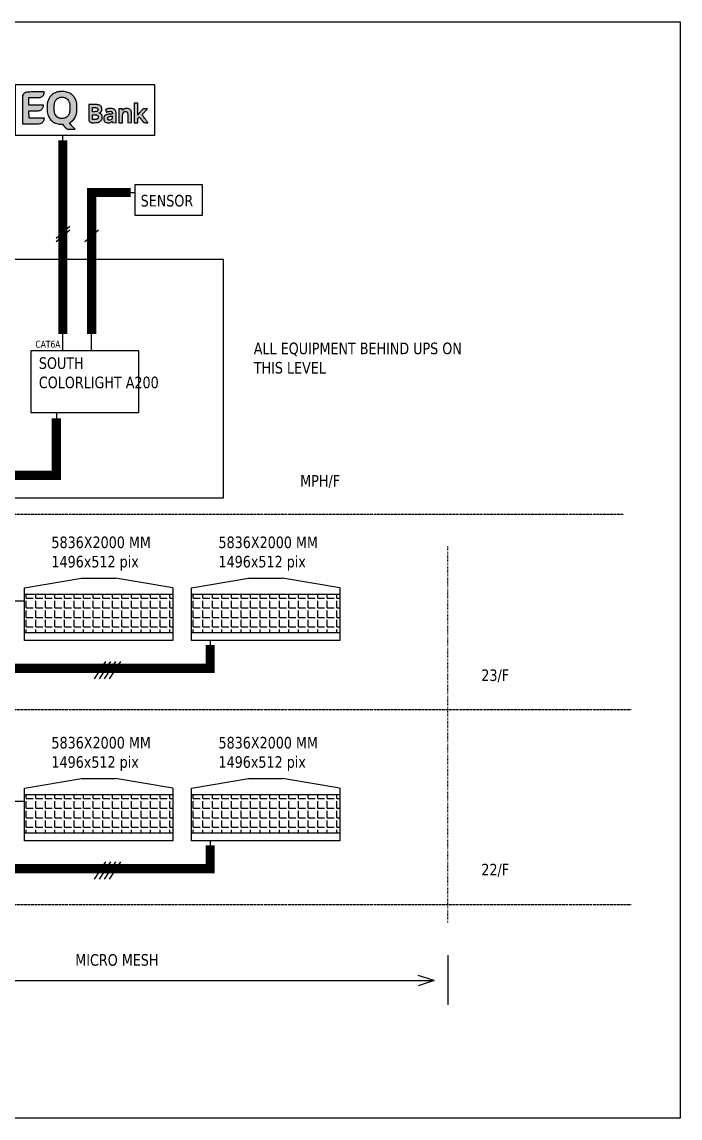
# Model space of a CAD drawing. Header units: millimetres. Extents: x 430 to 9320, y -2045 to 5442.
# Drawn here: x 2641 to 4082, y -2045 to 353 of the extents above; entities that cross this region are included whole.
import ezdxf

# ---------------------------------------------------------------- set-up
doc = ezdxf.new("R2010")
doc.units = ezdxf.units.MM
doc.linetypes.add('ACAD_ISO02W100', pattern=[15, 12, -3])
doc.linetypes.add('ACAD_ISO03W100', pattern=[30, 12, -18])
doc.layers.add('def', color=7, linetype='Continuous', plot=False)
doc.styles.get("Standard").update_dxf_attribs({"font": 'Arial.ttf'})

msp = doc.modelspace()

# ---------------------------------------------------------------- hatches: boundary and pattern name
at = {"transparency": 33554687}
h = msp.add_hatch(color=2, dxfattribs=at)
h.dxf.hatch_style = 1
edge = h.paths.add_edge_path()
edge.add_arc((2653.1, 189.9), 9.3, 101.0553, 114.4272)
edge.add_arc((2654.3, 187.1), 12.4, 114.4272, 125.2375)
edge.add_arc((2654.9, 186.3), 13.3, 125.2375, 135.6504)
edge.add_arc((2655, 186.2), 13.5, 135.6504, 145.9729)
edge.add_line((2643.8, 193.8), (2642.4, 191.6))
edge.add_line((2642.4, 191.6), (2642.1, 129.8))
edge.add_line((2642.1, 129.8), (2661, 129.8))
edge.add_arc((2660.9, 1093.1), 963.3, 270.0082, 270.4792)
edge.add_arc((2665.6, 531), 401.2, 270.4792, 271.3854)
edge.add_arc((2663.3, 624.8), 495, 271.3854, 271.9671)
edge.add_arc((2680.1, 136.1), 6.04, 271.967, 285.5213)
edge.add_arc((2679.2, 139.5), 9.55, 285.5213, 304.4374)
edge.add_arc((2677.1, 142.4), 13.1, 304.4374, 319.3506)
edge.add_arc((2676.6, 142.9), 13.8, 319.3506, 333.8983)
edge.add_arc((2678.2, 142.1), 12, 333.8984, 350.0337)
edge.add_line((2690.1, 140), (2690.4, 141.8))
edge.add_line((2690.4, 141.8), (2673.6, 141.9))
edge.add_line((2673.6, 141.9), (2656.8, 142))
edge.add_line((2656.8, 142), (2656.6, 158.2))
edge.add_line((2656.6, 158.2), (2667.1, 158.2))
edge.add_arc((2667.1, 445.9), 287.7, 270.0001, 271.5287)
edge.add_arc((2674, 187.1), 28.8, 271.5288, 279.806)
edge.add_arc((2677, 169.8), 11.3, 279.8061, 294.7663)
edge.add_arc((2676.9, 169.9), 11.4, 294.7663, 309.5901)
edge.add_arc((2678.5, 168), 8.96, 309.5902, 323.6672)
edge.add_arc((2672.4, 172.5), 16.5, 323.6672, 332.5814)
edge.add_arc((2673, 172.2), 15.8, 332.5815, 341.5938)
edge.add_arc((2682.2, 169.1), 6.16, 341.5938, 359.8278)
edge.add_line((2688.3, 169.1), (2688.3, 170.7))
edge.add_line((2688.3, 170.7), (2656.6, 170.7))
edge.add_line((2656.6, 170.7), (2656.6, 187))
edge.add_line((2656.6, 187), (2668.3, 187))
edge.add_arc((2668.3, 560.5), 373.5, 270, 271.3558)
edge.add_arc((2676.5, 211.9), 24.7, 271.3558, 281.1914)
edge.add_arc((2679.6, 196.3), 8.83, 281.1914, 300.5873)
edge.add_arc((2677.4, 200), 13.1, 300.5872, 315.0001)
edge.add_arc((2679.7, 197.7), 9.86, 315, 328.727)
edge.add_arc((2673.2, 201.7), 17.6, 328.7269, 337.6303)
edge.add_arc((2674.2, 201.2), 16.4, 337.6304, 346.3354)
edge.add_arc((2687.7, 198), 2.53, 346.3354, 380.9936)
edge.add_arc((2689.5, 198.6), 0.633, 20.9937, 85.9991)
edge.add_arc((2683.6, 114.5), 85, 85.9991, 88.0026)
edge.add_arc((2681.5, 52.7), 146.8, 88.0026, 89.9014)
edge.add_arc((2678, -1980.4), 2179.9, 89.9014, 90.1661)
edge.add_arc((2674.1, -637.3), 836.8, 90.1662, 90.6539)
edge.add_arc((2670.6, -331.5), 531, 90.6539, 91.3396)
edge.add_arc((2675.9, -559.7), 759.3, 91.3396, 91.7437)
edge.add_arc((2653.1, 189.8), 9.41, 91.7437, 101.0553)
h = msp.add_hatch(color=2, dxfattribs=at)
h.dxf.hatch_style = 1
h.paths.add_polyline_path([(2717.1, 198.8, 0.041017), (2711.8, 196.5, 0.042659), (2707.1, 193.5, 0.059605), (2703.5, 190.1, 0.033609), (2701.6, 187.4, 0.022771), (2699.8, 184.2, 0.022391), (2698.3, 180.8, 0.027731), (2697.2, 177.4, 0.043448), (2696.6, 173.5, 0.011984), (2696.2, 167.1, 0.012408), (2696.1, 160.7, 0.034373), (2696.5, 156.2, 0.038285), (2697.9, 150.3, 0.03949), (2700.1, 144.7, 0.041727), (2703.1, 139.8, 0.058368), (2706.5, 136.1, 0.049105), (2710.4, 133.3, 0.040423), (2715, 131.2, 0.037889), (2720.2, 129.7, 0.032165), (2725.9, 129), (2730.2, 128.7), (2732.7, 125.6, 0.030703), (2736.6, 121.3, 0.091703), (2739.9, 119, 0.084209), (2744, 118, 0.023289), (2750.5, 117.9), (2757.5, 118), (2751.3, 124.9), (2745.1, 131.7), (2748.8, 134.2, 0.048887), (2752.8, 137.5, 0.048474), (2756, 141.5, 0.045576), (2758.7, 146.2, 0.034854), (2760.7, 151.9, 0.022788), (2761.2, 154.2, 0.025276), (2761.5, 156.5, 0.016172), (2761.6, 159.5, 0.003722), (2761.7, 164.7, 0.003815), (2761.6, 169.7, 0.015568), (2761.5, 172.8, 0.024026), (2761.2, 175.1, 0.023331), (2760.7, 177.4, 0.068965), (2756.5, 187.1, 0.093334), (2750.2, 194.1, 0.091361), (2741.7, 198.5, 0.063315), (2730.9, 200.3, 0.008607), (2728.7, 200.3, 0.0074), (2726.3, 200.3, 0.007468), (2724.2, 200.2, 0.021216), (2722.7, 200, 0.043399)])
h.paths.add_polyline_path([(2726.4, 187.9, -0.031023), (2730.1, 187.8, -0.031012), (2733.7, 187.4, -0.059386), (2736.5, 186.5, -0.09124), (2740.9, 183.4, -0.089521), (2744, 178.9, -0.070744), (2745.7, 172.8, -0.034479), (2746.3, 164.7, -0.022883), (2746, 158.1, -0.049356), (2745, 153.2, -0.061085), (2743.3, 149.3, -0.059436), (2740.7, 145.8, -0.047907), (2738.3, 143.8, -0.065645), (2735.8, 142.5, -0.057719), (2732.9, 141.8, -0.028118), (2729, 141.6, -0.009571), (2726.6, 141.6, -0.0217), (2724.8, 141.8, -0.041545), (2722.7, 142.2, -0.095889), (2717.7, 145.2, -0.087674), (2714.5, 149.2, -0.072316), (2712.5, 154.8, -0.038347), (2711.6, 162.1, -0.041502), (2711.9, 171.7, -0.082133), (2714, 179, -0.103076), (2717.9, 184.1, -0.099815), (2723.6, 187.3, -0.065301)], flags=16)
h = msp.add_hatch(color=7, dxfattribs=at)
h.dxf.hatch_style = 1
h.paths.add_polyline_path([(2808.7, 171.2, 0.039713), (2806, 171.7, 0.02401), (2802.3, 172, 0.005395), (2795.8, 172), (2787.4, 172), (2787.5, 154.7, 0.000532), (2787.5, 143.7, 0.006749), (2787.6, 139.6, 0.01607), (2787.8, 137.3, 0.090819), (2788.1, 136.2, 0.051755), (2788.9, 135, 0.048262), (2789.9, 133.9, 0.049059), (2791.1, 133.1, 0.057996), (2792.3, 132.5, 0.067104), (2794.7, 132.2, 0.008087), (2800.1, 132.2, 0.008722), (2805.4, 132.4, 0.05575), (2808, 132.8, 0.041625), (2810.8, 133.8, 0.051949), (2813.1, 135.2, 0.056136), (2814.9, 137, 0.086092), (2816.5, 139.7, 0.094047), (2816.9, 141.4, 0.00821), (2816.9, 143.8, 0.022174), (2816.8, 146.2, 0.053865), (2816.5, 147.9, 0.065377), (2815.8, 149.3, 0.048514), (2814.8, 150.7, 0.053072), (2813.9, 151.4, 0.025568), (2812.7, 152.2, 0.02399), (2811.4, 152.8, 0.159738), (2810.1, 152.9, -0.364699), (2810.4, 153.4, -0.048057), (2811, 153.6, 0.084664), (2812.1, 154.1, 0.077691), (2814.1, 155.7, 0.047092), (2814.8, 156.8, 0.049555), (2815.5, 158.3, 0.030944), (2815.9, 160, 0.031117), (2816.2, 161.8, 0.056568), (2816.1, 163.2, 0.042545), (2815.5, 165.7, 0.073107), (2814.6, 167.5, 0.075931), (2813.2, 169, 0.04955), (2811.2, 170.2, 0.044509)])
h.paths.add_polyline_path([(2807.3, 160.5, -0.031458), (2807.1, 158.8, -0.189722), (2804.6, 156.8, -0.048631), (2802.8, 156.5, -0.010711), (2800, 156.3), (2796, 156.2), (2796, 165.1), (2799.7, 165.1, -0.009226), (2802.2, 165, -0.03819), (2804, 164.8, -0.154381), (2807, 163.2, -0.094995)], flags=16)
h.paths.add_polyline_path([(2800.1, 149.5), (2796, 149.7), (2796, 139), (2800.1, 139.1, 0.004387), (2802.5, 139.2, 0.023964), (2803.8, 139.3, 0.041796), (2804.7, 139.6, 0.038005), (2805.6, 139.9, 0.023269), (2806.1, 140.2, 0.044614), (2807.2, 141, 0.115374), (2807.7, 141.6, 0.056947), (2808.2, 143.4, 0.038775), (2808.3, 144.7, 0.056505), (2808.2, 145.8, 0.056153), (2807.8, 146.8, 0.070555), (2807.3, 147.6, 0.097482), (2806.1, 148.5, 0.129219), (2803.6, 149.4, 0.007653)], flags=16)
h.paths.add_polyline_path([(2838.9, 154.2, 0.06279), (2838.5, 155.2, 0.072662), (2837.8, 156, 0.07106), (2837, 156.6, 0.104022), (2835.5, 157, 0.035058), (2833.3, 157, 0.033454), (2830.8, 156.7, 0.043468), (2827.7, 155.8, -0.004667), (2825.8, 155.1, -0.000874), (2824.9, 158, -0.001194), (2823.9, 161.1, -0.014181), (2826.5, 162.1, -0.019671), (2828.9, 162.7, -0.02213), (2831.3, 163.2, -0.035507), (2834, 163.4, -0.027319), (2836.9, 163.2, -0.027801), (2839.8, 162.7, -0.057333), (2842.7, 161.7, -0.047384), (2844.6, 160.1, -0.04574), (2846.1, 158.3, -0.07909), (2847, 155.7, -0.026787), (2847.3, 153.1, -0.014927), (2847.5, 149.2, -0.002991), (2847.6, 142.2), (2847.6, 132.1), (2839.1, 132.3), (2839, 133.8, 0.003843), (2838.9, 134.8, 0.132026), (2838.8, 135, 0.746765), (2838.6, 135, -0.143823), (2834.9, 132.4, -0.08158), (2830.1, 131.6, -0.083303), (2825.4, 132.4, -0.147136), (2822.2, 134.7, -0.098818), (2820.6, 138.1, -0.087066), (2820.2, 142.1, -0.091736), (2821.3, 145.8, -0.127964), (2823.5, 148.4, -0.058684), (2825.5, 149.5, -0.039297), (2828.1, 150.2, -0.028731), (2831.6, 150.8, -0.011372), (2836.3, 151.2), (2839.3, 151.3), (2839.1, 152.9, 0.036641)])
h.paths.add_polyline_path([(2833.3, 145.9, 0.097935), (2830.8, 145, 0.139223), (2829.4, 143.5, 0.15951), (2828.9, 140.5, 0.187311), (2829.3, 139.3, 0.181284), (2831.5, 137.8, 0.101433), (2834.2, 137.8, 0.097642), (2836.7, 138.9, 0.130708), (2838.3, 140.7, 0.034062), (2838.6, 141.4, 0.050801), (2838.9, 142.7, 0.020091), (2839, 144.1), (2839.1, 146.3), (2836.9, 146.2, 0.038013)], flags=16)
h.paths.add_polyline_path([(2898.8, 153.9, 0.002737), (2897.3, 152.1, 0.016358), (2896.1, 150.6, -0.000779), (2894.8, 149, -0.000014), (2894.9, 152.8, -0.000599), (2894.9, 157, -0.000359), (2894.9, 161.9), (2895, 174.8), (2891, 174.8, 0.004317), (2889.5, 174.8, 0.012779), (2886.9, 174.7, 0.119748), (2886.8, 174.6, 0.196556), (2886.7, 174.4, 0.000103), (2886.7, 168.3, 0.001346), (2886.6, 161.4, 0.000818), (2886.6, 153.3), (2886.6, 132.1), (2894.9, 132.1), (2894.9, 141.5), (2896.9, 143.1, -0.016288), (2897.9, 143.9, -0.007536), (2898.6, 144.4, -0.00179), (2900.3, 142.1, -0.004332), (2902.4, 139.2, 0.005191), (2904.9, 135.8, 0.031842), (2906.3, 134.2, 0.059954), (2907.4, 133.2, 0.056779), (2908.8, 132.5, 0.069526), (2910.1, 132.3, 0.007484), (2913.3, 132.1, 0.002857), (2916.6, 132, 0.420134), (2916.8, 132.3, 0.158766), (2916.8, 132.4, 0.000127), (2915, 134.9, 0.001372), (2913, 137.6, 0.000839), (2910.6, 140.8, -0.000932), (2908.2, 144, -0.001508), (2906.2, 146.8, -0.000221), (2904.3, 149.4, -0.00068), (2905.9, 151.3, -0.003534), (2907.6, 153.2, -0.002177), (2909.7, 155.5, 0.000714), (2911.8, 157.8, 0.001026), (2913.6, 159.8, 0.000537), (2915.2, 161.5, 0.038675), (2916, 162.6), (2911.4, 162.6), (2906.7, 162.6), (2902.4, 157.8, 0.002778), (2900.6, 155.9, 0.002812)])
h = msp.add_hatch(color=7, dxfattribs=at)
h.dxf.hatch_style = 1
edge = h.paths.add_edge_path()
edge.add_arc((2870.3, 148), 15.3, 96.4753, 103.1385)
edge.add_arc((2869.1, 153.2), 9.95, 103.1385, 112.3247)
edge.add_arc((2868.7, 154.3), 8.74, 112.3247, 122.1815)
edge.add_arc((2868.7, 154.2), 8.84, 122.1815, 131.9583)
edge.add_line((2862.8, 160.8), (2861.4, 159.5))
edge.add_line((2861.4, 159.5), (2861.4, 162.6))
edge.add_line((2861.4, 162.6), (2853.1, 162.6))
edge.add_line((2853.1, 162.6), (2853.1, 132.1))
edge.add_line((2853.1, 132.1), (2861.4, 132.1))
edge.add_line((2861.4, 132.1), (2861.4, 140.9))
edge.add_arc((3282.4, 140.7), 421, 179.1266, 179.9718, ccw=False)
edge.add_arc((2894, 146.7), 32.5, 173.6222, 179.1265, ccw=False)
edge.add_arc((2872.6, 149), 11, 162.6813, 173.6222, ccw=False)
edge.add_arc((2870.4, 149.7), 8.67, 149.6281, 162.6813, ccw=False)
edge.add_arc((2867.5, 151.4), 5.38, 133.8424, 149.628, ccw=False)
edge.add_arc((2866.5, 152.4), 3.92, 113.8411, 133.8424, ccw=False)
edge.add_arc((2866.9, 151.5), 4.92, 96.3547, 113.8411, ccw=False)
edge.add_arc((2867.7, 144.9), 11.5, 87.1092, 96.3547, ccw=False)
edge.add_arc((2866.6, 123.9), 32.6, 84.8259, 87.1092, ccw=False)
edge.add_arc((2869.3, 153.9), 2.47, 69.77, 84.8258, ccw=False)
edge.add_arc((2869.6, 154.8), 1.55, 48.9147, 69.7699, ccw=False)
edge.add_arc((2865.7, 150.2), 7.59, 42.5031, 48.9147, ccw=False)
edge.add_arc((2867.7, 152.1), 4.85, 35.4607, 42.5032, ccw=False)
edge.add_arc((2865.4, 150.5), 7.65, 30.453, 35.4608, ccw=False)
edge.add_arc((2865.7, 150.7), 7.25, 25.3749, 30.453, ccw=False)
edge.add_arc((2869.6, 152.5), 2.98, 15.5187, 25.3748, ccw=False)
edge.add_arc((2869, 152.3), 3.65, 2.2736, 15.5187, ccw=False)
edge.add_arc((2669.9, 144.4), 202.9, 1.5321, 2.2735, ccw=False)
edge.add_arc((2682.7, 144.8), 190.1, 0.5139, 1.5321, ccw=False)
edge.add_arc((2386.8, 142.1), 486, 0.0088, 0.5139, ccw=False)
edge.add_line((2872.8, 142.2), (2872.8, 132.1))
edge.add_line((2872.8, 132.1), (2881.2, 132.3))
edge.add_line((2881.2, 132.3), (2881.3, 141.6))
edge.add_arc((2401.7, 145.6), 479.7, 359.5201, 360.4006)
edge.add_arc((2823.2, 148.5), 58.1, 0.4006, 4.5683)
edge.add_arc((2859.1, 151.4), 22.1, 4.5684, 11.9217)
edge.add_arc((2871.9, 154.1), 9.06, 11.9218, 26.2109)
edge.add_arc((2872, 154.1), 8.93, 26.211, 46.1001)
edge.add_arc((2872, 154.1), 8.96, 46.1001, 65.9417)
edge.add_arc((2871.2, 152.5), 10.7, 65.9417, 83.8464)
edge.add_arc((2870.5, 146.2), 17.1, 83.8464, 96.4754)
h = msp.add_hatch(dxfattribs=at)
h.set_pattern_fill('ANGLE', color=2, scale=3)
h.set_pattern_definition([(0, (-73.643, -3003.235), (0, 20.955), [15.24, -5.715]), (90, (-73.643, -3003.235), (-20.955, 1e-15), [15.24, -5.715])])
h.paths.add_polyline_path([(2646.7, -898.7), (2971.1, -898.7), (2971.1, -982.7), (2646.7, -982.7)])
h = msp.add_hatch(dxfattribs=at)
h.set_pattern_fill('ANGLE', color=2, scale=3)
h.set_pattern_definition([(0, (291.883, -3003.235), (0, 20.955), [15.24, -5.715]), (90, (291.883, -3003.235), (-20.955, 1e-15), [15.24, -5.715])])
h.paths.add_polyline_path([(3012.2, -898.7), (3336.6, -898.7), (3336.6, -982.7), (3012.2, -982.7)])
h = msp.add_hatch(dxfattribs=at)
h.set_pattern_fill('ANGLE', color=2, scale=3)
h.set_pattern_definition([(0, (-73.643, -3441.431), (0, 20.955), [15.24, -5.715]), (90, (-73.643, -3441.431), (-20.955, 1e-15), [15.24, -5.715])])
h.paths.add_polyline_path([(2646.7, -1336.9), (2971.1, -1336.9), (2971.1, -1420.9), (2646.7, -1420.9)])
h = msp.add_hatch(dxfattribs=at)
h.set_pattern_fill('ANGLE', color=2, scale=3)
h.set_pattern_definition([(0, (291.883, -3441.431), (0, 20.955), [15.24, -5.715]), (90, (291.883, -3441.431), (-20.955, 1e-15), [15.24, -5.715])])
h.paths.add_polyline_path([(3012.2, -1336.9), (3336.6, -1336.9), (3336.6, -1420.9), (3012.2, -1420.9)])

# ---------------------------------------------------------------- linework, layer by layer
for p, q in [((2730.9, -366.1), (2730.9, 103.9)), ((2793.7, -366.1), (2793.7, -20.4)), ((2793.7, -20.4), (2889.1, -20.4)), ((2745.9, -95), (2715.9, -120.9)), ((2745.9, -102.8), (2715.9, -128.7)), ((2808.7, -102.8), (2778.7, -128.7)), ((2646.7, -884.8), (2771.9, -863.9)), ((2971.1, -884.8), (2845.9, -863.9)), ((3012.2, -884.8), (3137.4, -863.9)), ((3336.6, -884.8), (3211.4, -863.9)), ((2646.7, -898.7), (2971.1, -898.7)), ((3012.2, -898.7), (3336.6, -898.7)), ((2131.1, -913.7), (2646.7, -913.7)), ((2646.7, -982.7), (2971.1, -982.7)), ((3012.2, -982.7), (3336.6, -982.7)), ((2824.1, -1045.9), (2799.6, -1084.1)), ((2835, -1045.9), (2810.5, -1084.1)), ((2845.9, -1045.9), (2821.4, -1084.1)), ((2856.8, -1045.9), (2832.4, -1084.1)), ((2646.7, -1323), (2771.9, -1302.1)), ((2971.1, -1323), (2845.9, -1302.1)), ((3012.2, -1323), (3137.4, -1302.1)), ((3336.6, -1323), (3211.4, -1302.1)), ((2646.7, -1336.9), (2971.1, -1336.9)), ((3012.2, -1336.9), (3336.6, -1336.9)), ((1849.5, -1351.9), (2646.7, -1351.9)), ((2646.7, -1420.9), (2971.1, -1420.9)), ((3012.2, -1420.9), (3336.6, -1420.9)), ((2824.1, -1484.1), (2799.6, -1522.3)), ((2835, -1484.1), (2810.5, -1522.3)), ((2845.9, -1484.1), (2821.4, -1522.3)), ((2856.8, -1484.1), (2832.4, -1522.3)), ((3573.2, -1688.1), (3573.2, -1797.2)), ((2499.7, -1744), (3543.4, -1744)), ((3543.4, -1744), (3508.5, -1732.9)), ((3543.4, -1744), (3508.5, -1755.1))]:
    msp.add_line(p, q, dxfattribs=at)
at = {"color": 5, "linetype": 'ACAD_ISO02W100', "ltscale": 0.5, "transparency": 33554687}
for p, q in [((1093.5, -723.7), (3956.9, -723.7)), ((1093.5, -1150.8), (3974.2, -1150.8)), ((1093.5, -1577.8), (3974.2, -1577.8))]:
    msp.add_line(p, q, dxfattribs=at)
at = {"linetype": 'ACAD_ISO03W100', "ltscale": 0.1, "transparency": 33554687}
msp.add_line((3573.2, -1618), (3573.2, -794.8), dxfattribs=at)
at = {"transparency": 33554687}
for points in [[(2626.8, 215.4), (2931.3, 215.4), (2931.3, 103.9), (2626.8, 103.9)], [(2889.1, -3.3), (3035.8, -3.3), (3035.8, -70.7), (2889.1, -70.7)], [(2661.7, -366.1), (2896.4, -366.1), (2896.4, -502), (2661.7, -502)]]:
    msp.add_lwpolyline(points, close=True, dxfattribs=at)
for points in [[(2651.3, 199, 0.058412), (2649.2, 198.4, 0.047204), (2647.2, 197.2, 0.045466), (2645.4, 195.6, 0.045071), (2643.8, 193.8), (2642.4, 191.6), (2642.1, 129.8), (2661, 129.8, 0.002055), (2668.9, 129.8, 0.003954), (2675.3, 129.9, 0.002538), (2680.3, 130.1, 0.059211), (2681.7, 130.3, 0.082725), (2684.6, 131.6, 0.065163), (2687.1, 133.9, 0.063562), (2689, 136.8, 0.07052), (2690.1, 140), (2690.4, 141.8), (2673.6, 141.9), (2656.8, 142), (2656.6, 158.2), (2667.1, 158.2, 0.00667), (2674.7, 158.3, 0.036132), (2678.9, 158.7, 0.065369), (2681.7, 159.6, 0.064771), (2684.2, 161.1, 0.0615), (2685.7, 162.7, 0.038915), (2687.1, 164.9, 0.039344), (2688, 167.2, 0.079729), (2688.3, 169.1), (2688.3, 170.7), (2656.6, 170.7), (2656.6, 187), (2668.3, 187, 0.005916), (2677.1, 187.1, 0.042942), (2681.3, 187.6, 0.084833), (2684.1, 188.7, 0.062971), (2686.7, 190.7, 0.059967), (2688.2, 192.5, 0.038868), (2689.4, 195, 0.038001), (2690.2, 197.4, 0.152388), (2690.1, 198.9, 0.291499), (2689.5, 199.3, 0.008742), (2686.6, 199.4, 0.008285), (2681.7, 199.5, 0.001155), (2671.6, 199.5, 0.002128), (2664.5, 199.5, 0.002992), (2658.2, 199.3, 0.001763), (2652.8, 199.2, 0.040652)], [(2722.7, 200, 0.043399), (2717.1, 198.8, 0.041017), (2711.8, 196.5, 0.042659), (2707.1, 193.5, 0.059605), (2703.5, 190.1, 0.033608), (2701.6, 187.4, 0.022771), (2699.8, 184.2, 0.022391), (2698.3, 180.8, 0.027731), (2697.2, 177.4, 0.043448), (2696.6, 173.5, 0.011984), (2696.2, 167.1, 0.012408), (2696.1, 160.7, 0.034374), (2696.5, 156.2, 0.03828), (2697.9, 150.3, 0.039493), (2700.1, 144.7, 0.041729), (2703.1, 139.8, 0.058368), (2706.5, 136.1, 0.049105), (2710.4, 133.3, 0.040427), (2715, 131.2, 0.037885), (2720.2, 129.7, 0.032165), (2725.9, 129), (2730.2, 128.7), (2732.7, 125.6, 0.030703), (2736.6, 121.3, 0.091709), (2739.9, 119, 0.084204), (2744, 118, 0.023289), (2750.5, 117.9), (2757.5, 118), (2751.3, 124.9), (2745.1, 131.7), (2748.8, 134.2, 0.048887), (2752.8, 137.5, 0.048476), (2756, 141.5, 0.045574), (2758.7, 146.2, 0.034854), (2760.7, 151.9, 0.022788), (2761.2, 154.2, 0.025276), (2761.5, 156.5, 0.016172), (2761.6, 159.5, 0.003722), (2761.7, 164.7, 0.003815), (2761.6, 169.7, 0.015568), (2761.5, 172.8, 0.024026), (2761.2, 175.1, 0.02333), (2760.7, 177.4, 0.068965), (2756.5, 187.1, 0.093356), (2750.2, 194.1, 0.091342), (2741.7, 198.5, 0.063315), (2730.9, 200.3, 0.008608), (2728.7, 200.3, 0.007399), (2726.3, 200.3, 0.007468), (2724.2, 200.2, 0.021216)], [(2736.5, 186.5, -0.091243), (2740.9, 183.4, -0.08952), (2744, 178.9, -0.070744), (2745.7, 172.8, -0.034479), (2746.3, 164.7, -0.022883), (2746, 158.1, -0.049356), (2745, 153.2, -0.061085), (2743.3, 149.3, -0.059442), (2740.7, 145.8, -0.047902), (2738.3, 143.8, -0.065642), (2735.8, 142.5, -0.057719), (2732.9, 141.8, -0.028118), (2729, 141.6, -0.009571), (2726.6, 141.6, -0.0217), (2724.8, 141.8, -0.028134), (2723.3, 142, -0.038756), (2722.1, 142.4, -0.08564), (2717.7, 145.2, -0.087655), (2714.5, 149.2, -0.072316), (2712.5, 154.8, -0.038343), (2711.6, 162.1, -0.041505), (2711.9, 171.7, -0.082132), (2714, 179, -0.103076), (2717.9, 184.1, -0.099815), (2723.6, 187.3, -0.065302), (2726.4, 187.9, -0.031023), (2730.1, 187.8, -0.031012), (2733.7, 187.4, -0.059382)], [(2787.5, 154.7, 0.000532), (2787.5, 143.7, 0.006749), (2787.6, 139.6, 0.01607), (2787.8, 137.3, 0.090819), (2788.1, 136.2, 0.051756), (2788.9, 135, 0.048262), (2789.9, 133.9, 0.04906), (2791.1, 133.1, 0.057996), (2792.3, 132.5, 0.067104), (2794.7, 132.2, 0.00808), (2800.1, 132.2, 0.00873), (2805.4, 132.4, 0.055751), (2808, 132.8, 0.041622), (2810.8, 133.8, 0.051949), (2813.1, 135.2, 0.056139), (2814.9, 137, 0.064879), (2816.2, 139, 0.024157), (2816.6, 140, 0.04661), (2816.8, 140.8, 0.032305), (2816.9, 141.9, 0.006531), (2816.9, 143.8, 0.022174), (2816.8, 146.2, 0.053865), (2816.5, 147.9, 0.065379), (2815.8, 149.3, 0.048513), (2814.8, 150.7, 0.053072), (2813.9, 151.4, 0.025568), (2812.7, 152.2, 0.02399), (2811.4, 152.8, 0.099315), (2810.6, 152.9, -0.098407), (2810.2, 153, -0.428183), (2810.2, 153.2, -0.181223), (2810.4, 153.4, -0.048057), (2811, 153.6, 0.07639), (2812, 154, 0.043853), (2813.1, 154.8, 0.04182), (2814.1, 155.7, 0.047092), (2814.8, 156.8, 0.049555), (2815.5, 158.3, 0.030944), (2815.9, 160, 0.031117), (2816.2, 161.8, 0.056568), (2816.1, 163.2, 0.042545), (2815.5, 165.7, 0.073108), (2814.6, 167.5, 0.075932), (2813.2, 169, 0.04955), (2811.2, 170.2, 0.044508), (2808.7, 171.2, 0.039714), (2806, 171.7, 0.02401), (2802.3, 172, 0.005395), (2795.8, 172), (2787.4, 172)], [(2886.8, 174.6, 0.196556), (2886.7, 174.4, 0.000103), (2886.7, 168.3, 0.001346), (2886.6, 161.4, 0.000818), (2886.6, 153.3), (2886.6, 132.1), (2894.9, 132.1), (2894.9, 141.5), (2896.6, 142.9, -0.006596), (2897.3, 143.5, -0.009691), (2897.9, 143.9, -0.005527), (2898.4, 144.3, -0.15288), (2898.5, 144.3, -0.233754), (2898.7, 144.3, -0.001105), (2899.8, 142.8, -0.004743), (2901, 141.2, -0.002942), (2902.4, 139.2, 0.005191), (2904.9, 135.8, 0.031842), (2906.3, 134.2, 0.059954), (2907.4, 133.2, 0.05678), (2908.8, 132.5, 0.069524), (2910.1, 132.3, 0.007484), (2913.3, 132.1, 0.002857), (2916.6, 132, 0.420134), (2916.8, 132.3, 0.158766), (2916.8, 132.4, 0.000127), (2915, 134.9, 0.001373), (2913, 137.6, 0.000838), (2910.6, 140.8, -0.000932), (2908.2, 144, -0.001508), (2906.2, 146.8, -0.000205), (2904.4, 149.2, -0.113598), (2904.4, 149.4, -0.226834), (2904.4, 149.6, -0.000632), (2905.9, 151.3, -0.003534), (2907.6, 153.2, -0.002177), (2909.7, 155.5, 0.000714), (2911.8, 157.8, 0.001027), (2913.6, 159.8, 0.000537), (2915.2, 161.5, 0.016388), (2915.5, 162), (2916, 162.6), (2911.4, 162.6), (2906.7, 162.6), (2902.4, 157.8, 0.002778), (2900.6, 155.9, 0.002812), (2898.8, 153.9, 0.002737), (2897.3, 152.1, 0.011463), (2896.5, 151.1, -0.001434), (2895.9, 150.3, -0.002348), (2895.4, 149.6, -0.000282), (2894.9, 149.1, -0.227169), (2894.9, 149, -0.415585), (2894.8, 149.1, -0.000014), (2894.9, 152.8, -0.000598), (2894.9, 157, -0.000359), (2894.9, 161.9), (2895, 174.8), (2891, 174.8, 0.004317), (2889.5, 174.8, 0.006714), (2888.1, 174.8, 0.002511), (2887, 174.7, 0.184872)], [(2804.7, 164.6, -0.063169), (2806, 164, -0.107956), (2806.8, 163.2, -0.102462), (2807.3, 162, -0.052826), (2807.3, 160.5, -0.016744), (2807.2, 159.6, -0.045243), (2807.1, 159, -0.058909), (2806.9, 158.5, -0.050131), (2806.5, 158, -0.071127), (2805.6, 157.2, -0.071807), (2804.4, 156.7, -0.044288), (2802.8, 156.5, -0.010711), (2800, 156.3), (2796, 156.2), (2796, 165.1), (2799.7, 165.1, -0.006717), (2801.5, 165.1, -0.016388), (2802.8, 165, -0.021997), (2803.9, 164.8, -0.036662)], [(2805.4, 148.9, -0.038508), (2806.5, 148.3, -0.064671), (2807.3, 147.6, -0.070555), (2807.8, 146.8, -0.056153), (2808.2, 145.8, -0.056506), (2808.3, 144.7, -0.038775), (2808.2, 143.4, -0.039434), (2807.9, 142.2, -0.076483), (2807.4, 141.3, -0.056269), (2807.1, 141, -0.02095), (2806.7, 140.6, -0.020446), (2806.1, 140.2, -0.023269), (2805.6, 139.9, -0.038005), (2804.7, 139.6, -0.041796), (2803.8, 139.3, -0.023964), (2802.5, 139.2, -0.004387), (2800.1, 139.1), (2796, 139), (2796, 149.7), (2800.1, 149.5, -0.004881), (2802.3, 149.5, -0.020261), (2803.7, 149.3, -0.033021), (2804.6, 149.2, -0.042929)], [(2831.3, 163.2, 0.02213), (2828.9, 162.7, 0.019671), (2826.5, 162.1, 0.01157), (2824.3, 161.3, 0.313955), (2824, 160.9, 0.076546), (2824.1, 160.5, 0.000936), (2824.9, 158, 0.000768), (2825.7, 155.5, 0.095596), (2825.8, 155.2, 0.302544), (2825.9, 155.2, 0.001652), (2826.6, 155.4, 0.006232), (2827.4, 155.7, 0.003825), (2828.3, 156, -0.034729), (2830.8, 156.7, -0.033454), (2833.3, 157, -0.035057), (2835.5, 157, -0.104022), (2837, 156.6, -0.07106), (2837.8, 156, -0.072662), (2838.5, 155.2, -0.062789), (2838.9, 154.2, -0.036641), (2839.1, 152.9), (2839.3, 151.3), (2836.3, 151.2, 0.011372), (2831.6, 150.8, 0.028731), (2828.1, 150.2, 0.039297), (2825.5, 149.5, 0.058683), (2823.5, 148.4, 0.127965), (2821.3, 145.8, 0.091735), (2820.2, 142.1, 0.087065), (2820.6, 138.1, 0.098819), (2822.2, 134.7, 0.147136), (2825.4, 132.4, 0.083303), (2830.1, 131.6, 0.08158), (2834.9, 132.4, 0.129426), (2838.3, 134.7, -0.026294), (2838.6, 135, -0.443682), (2838.8, 135, -0.132026), (2838.9, 134.8, -0.003843), (2839, 133.8), (2839.1, 132.3), (2847.6, 132.1), (2847.6, 142.2, 0.002991), (2847.5, 149.2, 0.014927), (2847.3, 153.1, 0.026787), (2847, 155.7, 0.056715), (2846.4, 157.6, 0.06097), (2845.7, 158.8, 0.033569), (2844.6, 160.1, 0.0336), (2843.3, 161.3, 0.063085), (2842.1, 162, 0.044653), (2839.8, 162.7, 0.027801), (2836.9, 163.2, 0.027318), (2834, 163.4, 0.035508)], [(2839, 144.1, -0.015268), (2838.9, 143.1, -0.02577), (2838.8, 142.2, -0.029789), (2838.6, 141.4, -0.034062), (2838.3, 140.7, -0.130709), (2836.7, 138.9, -0.097641), (2834.2, 137.8, -0.101433), (2831.5, 137.8, -0.154014), (2829.5, 139, -0.048484), (2829.2, 139.4, -0.070707), (2829, 139.8, -0.053111), (2828.9, 140.4, -0.016452), (2828.9, 141.3, -0.116659), (2829.4, 143.5, -0.139223), (2830.8, 145, -0.097935), (2833.3, 145.9, -0.038013), (2836.9, 146.2), (2839.1, 146.3)], [(2868.6, 163.2, 0.029082), (2866.9, 162.9, 0.040104), (2865.3, 162.4, 0.043035), (2864, 161.7, 0.042685), (2862.8, 160.8), (2861.4, 159.5), (2861.4, 162.6), (2853.1, 162.6), (2853.1, 132.1), (2861.4, 132.1), (2861.4, 140.9, -0.003688), (2861.5, 147.1, -0.024022), (2861.7, 150.3, -0.047775), (2862.1, 152.3, -0.057017), (2862.9, 154.1, -0.068987), (2863.8, 155.3, -0.087494), (2864.9, 156, -0.076447), (2866.4, 156.4, -0.040363), (2868.2, 156.5, -0.009963), (2869.5, 156.4, -0.065788), (2870.2, 156.2, -0.09125), (2870.7, 156, -0.027983), (2871.3, 155.4, -0.030738), (2871.6, 154.9, -0.021854), (2872, 154.3, -0.022161), (2872.3, 153.8, -0.043032), (2872.5, 153.3, -0.057857), (2872.6, 152.5, -0.003235), (2872.7, 149.8, -0.004443), (2872.8, 146.5, -0.002204), (2872.8, 142.2), (2872.8, 132.1), (2881.2, 132.3), (2881.3, 141.6, 0.003842), (2881.3, 148.9, 0.018187), (2881.1, 153.1, 0.032096), (2880.7, 155.9, 0.062429), (2880, 158.1, 0.087001), (2878.2, 160.6, 0.086792), (2875.6, 162.3, 0.078283), (2872.4, 163.2, 0.05516)]]:
    msp.add_lwpolyline(points, format="xyb", close=True, dxfattribs=at)
at = {"color": 1, "transparency": 33554534, "const_width": 20}
msp.add_lwpolyline([(2730.9, -329.9), (2730.9, 93.9)], dxfattribs=at)
at = {"color": 1, "transparency": 33554534}
msp.add_lwpolyline([(2793.7, -329.9, 20, 20, 0), (2793.7, -20.4, 20, 20, 0), (2879.1, -20.4, 0, 0, 0)], format="xyseb", dxfattribs=at)
at = {"transparency": 33554511}
msp.add_lwpolyline([(3081.4, -688.9), (1193, -688.9), (1193, -166.1), (3081.4, -166.1)], close=True, dxfattribs=at)
at = {"transparency": 33554687}
for points in [[(2716.6, -501.4), (2716.6, -638.9), (1578.5, -638.9)], [(2971.1, -884.8), (2971.1, -999.9), (2646.7, -999.9), (2646.7, -884.8)], [(2771.9, -863.9), (2845.9, -863.9)], [(3336.6, -884.8), (3336.6, -999.9), (3012.2, -999.9), (3012.2, -884.8)], [(3137.4, -863.9), (3211.4, -863.9)], [(3053.1, -999.9), (3053.1, -1059.3), (2573.7, -1059.3), (2573.7, -1060.2), (1849.5, -1061.1)], [(2771.9, -1302.1), (2845.9, -1302.1)], [(3137.4, -1302.1), (3211.4, -1302.1)], [(2971.1, -1323), (2971.1, -1438.1), (2646.7, -1438.1), (2646.7, -1323)], [(3336.6, -1323), (3336.6, -1438.1), (3012.2, -1438.1), (3012.2, -1323)], [(3053.1, -1438.1), (3053.1, -1497.5), (2573.7, -1497.5), (2573.7, -1499.3), (1849.5, -1499.3)]]:
    msp.add_lwpolyline(points, dxfattribs=at)
at = {"color": 1, "transparency": 33554549, "const_width": 20}
msp.add_lwpolyline([(2716.6, -514), (2716.6, -638.9), (1578.5, -638.9)], dxfattribs=at)
at = {"color": 1, "transparency": 33554541}
for points in [[(3053.1, -1009.9, 20, 20, 0), (3053.1, -1061.1, 20, 20, 0), (2573.7, -1061.1, 20, 20, 0), (2573.7, -1061.1, 20, 20, 0), (1899.2, -1061.1, 0, 0, 0)], [(3053.1, -1448.1, 20, 20, 0), (3053.1, -1499.3, 20, 20, 0), (2573.7, -1499.3, 20, 20, 0), (2573.7, -1499.3, 20, 20, 0), (1899.2, -1499.3, 0, 0, 0)]]:
    msp.add_lwpolyline(points, format="xyseb", dxfattribs=at)
at = {"layer": 'def', "transparency": 33554687}
msp.add_lwpolyline([(430.1, 352.6), (4081.6, 352.6), (4081.6, -2044.6), (430.1, -2044.6)], close=True, dxfattribs=at)

# ---------------------------------------------------------------- texts
at = {"transparency": 33554687, "attachment_point": 1}
for s, width, gutter_width, heights, insert, char_height in [('{\\fVerdana|b0|i0|c0|p0;\\W0.8;SENSOR}', 118.393, 126.8, [0], (2901, -25.7), 25.359), ('{\\fVerdana|b0|i0|c0|p0;\\W0.8;CAT6A}', 58.941, 126.8, [0], (2670.8, -344.7), 15), ('{\\fVerdana|b0|i0|c0|p0;\\W0.8;ALL EQUIPMENT BEHIND UPS ON THIS LEVEL}', 517.472, 126.8, [0], (3148.6, -348.7), 25.359), ('\\pxt10;{\\fVerdana|b0|i0|c0|p0;\\W0.8;SOUTH^JCOLORLIGHT A200}', 251.011, 0, [121.3], (2678.3, -380.9), 25.359), ('{\\fVerdana|b0|i0|c0|p0;\\W0.8;MPH/F}', 209.297, 126.8, [0], (3250.3, -638.3), 25.359), ('{\\fVerdana|b0|i0|c0|p0;\\W0.8;5836X2000 MM\\P1496x512 pix}', 236.204, 126.8, [0], (2705.8, -772.8), 25.359), ('{\\fVerdana|b0|i0|c0|p0;\\W0.8;5836X2000 MM\\P1496x512 pix}', 236.204, 126.8, [0], (3071.4, -772.8), 25.359), ('{\\fVerdana|b0|i0|c0|p0;\\W0.8;23/F}', 209.297, 126.8, [0], (3646.6, -1063.4), 25.359), ('{\\fVerdana|b0|i0|c0|p0;\\W0.8;5836X2000 MM\\P1496x512 pix}', 236.204, 126.8, [0], (2705.8, -1211), 25.359), ('{\\fVerdana|b0|i0|c0|p0;\\W0.8;5836X2000 MM\\P1496x512 pix}', 236.204, 126.8, [0], (3071.4, -1211), 25.359), ('{\\fVerdana|b0|i0|c0|p0;\\W0.8;22/F}', 209.297, 126.8, [0], (3646.6, -1488.6), 25.359), ('{\\fVerdana|b0|i0|c0|p0;\\W0.8;MICRO MESH}', 209.297, 126.8, [0], (2758, -1686.1), 25.359)]:
    msp.add_mtext_dynamic_manual_height_columns(s, width=width, gutter_width=gutter_width, heights=heights, dxfattribs=dict(at, insert=insert, char_height=char_height))

doc.saveas('drawing.dxf')
